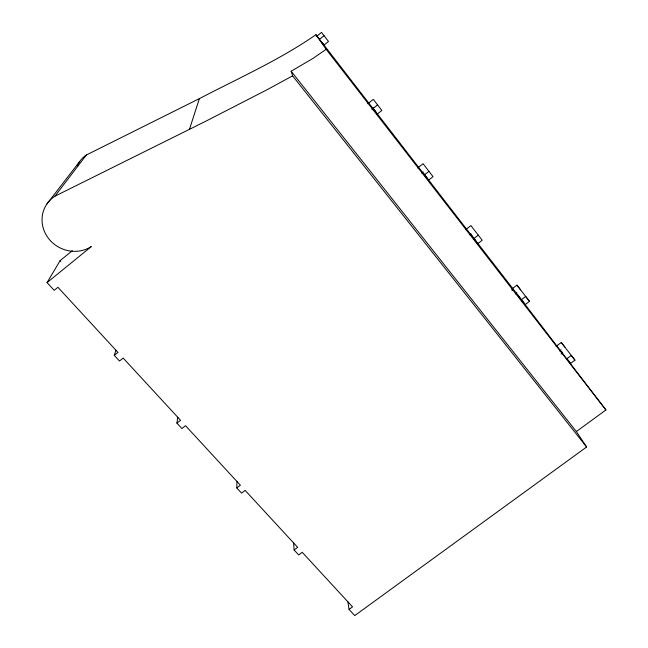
<?xml version="1.0" encoding="UTF-8"?>
<svg xmlns="http://www.w3.org/2000/svg" width="648" height="648" viewBox="0 0 648 648"><rect width="100%" height="100%" fill="white"/><g stroke="black" fill="none" stroke-linecap="round" stroke-linejoin="round"><path stroke-width="0.97" d="M77.201 166.107A26.455 25.102 31.8 0 1 86.378 154.985L199.349 98.65C238.586 78.133 279.507 60.029 315.957 34.684L326.147 49.321L312.879 58.474L291.154 71.215L576.356 431.552L586.61 446.99L354.74 615.6L349.037 609.42L352.544 606.868L302.235 552.299L298.688 554.931L294.111 549.982L297.667 547.341L245.155 490.39L241.558 493.112L236.787 487.944L236.949 481.456M236.787 487.944L240.384 485.214L185.531 425.712L181.894 428.531L176.904 423.136L177.787 417.288M189.467 129.349L199.349 98.65M176.904 423.136L180.549 420.301L123.185 358.085L119.491 361.009L114.275 355.363L115.96 350.22M114.275 355.363L117.968 352.423L57.923 287.291L54.181 290.328L47.053 282.609L60.086 260.666L72.252 250.744M47.053 282.609L91.287 246.596A31.517 29.573 27.1 0 1 47.912 237.63A31.517 29.573 27.1 0 1 54.878 196.223L86.378 154.985M46.842 204.063L79.599 161.619M316.354 36.612L321.497 32.4L328.487 41.44L323.87 45.206L315.957 34.684M319.415 39.455L324.032 35.672M367.781 103.785L373.289 99.371L381.842 110.435L377.29 114.08L321.594 41.958L323.87 45.206M371.92 109.123L373.491 107.86M373.013 108.564L377.573 104.911M417.604 167.994L423.047 163.717L433.05 176.653L428.547 180.168L374.026 109.561L377.29 114.08M421.589 173.121L423.144 171.906M424.44 174.879L428.944 171.347M465.523 229.74L470.894 225.593L482.217 240.238L477.779 243.648L423.249 173.04L428.547 180.168M469.355 234.673L470.885 233.491M473.834 238.561L478.281 235.143M511.637 289.162L516.942 285.136L529.481 301.352L525.099 304.665L521.3 299.773L525.69 296.452L529.481 301.352M511.969 290.669L513.54 289.478L525.099 304.665M515.322 293.909L516.837 292.766M556.041 346.388L561.281 342.484L574.946 360.142L570.613 363.35L566.96 358.644L571.293 355.428L574.946 360.142M559.597 350.965L561.087 349.855M561.111 354.051L562.699 352.868L561.622 351.475M576.356 431.552L605.929 409.949L517.234 294.241M291.154 71.215L292.596 75.848L267 89.764L205.708 121.249L54.878 196.223M60.086 260.666L60.766 261.403M292.596 75.848L586.61 446.99M473.842 238.278L471.145 234.811L471.955 235.888M474.377 238.974L513.54 289.478M326.147 49.321L605.929 409.949M516.942 285.136L520.619 289.899M561.281 342.484L564.829 347.069M472.36 236.423L477.779 243.648M347.911 601.822L349.037 609.42M293.601 542.911L294.111 549.982"/></g></svg>
